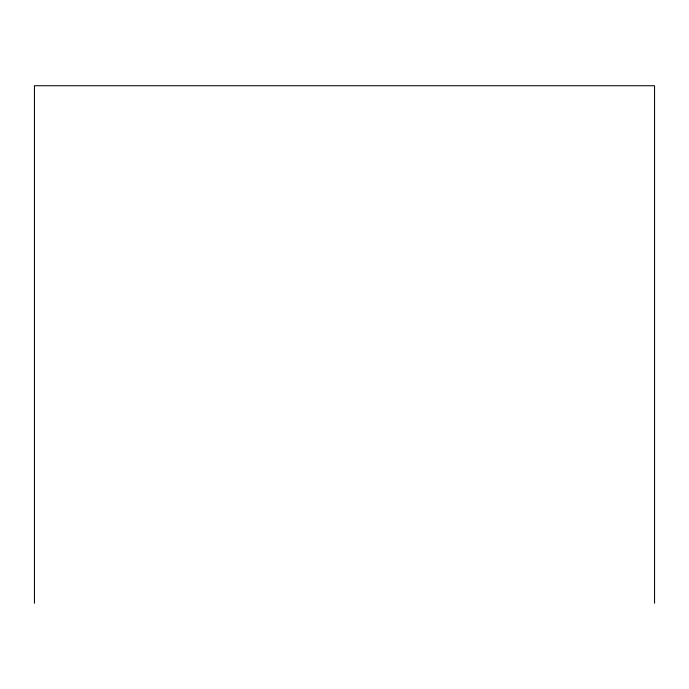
<?xml version="1.0" encoding="UTF-8"?>
<svg xmlns="http://www.w3.org/2000/svg" width="689" height="689" viewBox="0 0 689 689"><rect width="100%" height="100%" fill="white"/><g stroke="black" fill="none" stroke-linecap="round" stroke-linejoin="round"><path stroke-width="1.03" d="M654.55 603.271L654.55 85.729L34.45 85.729L34.45 603.271"/></g></svg>
